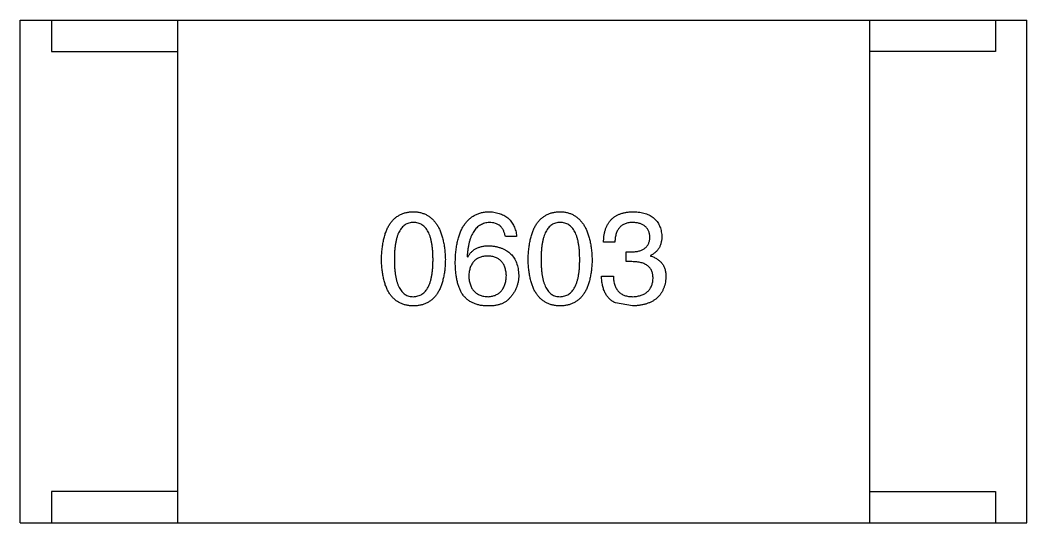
# Model space of a CAD drawing. Header units: inches. Extents: x 246 to 500, y -220 to -17.
# Drawn here: x 471.29 to 472.89, y -158.724 to -157.924 of the extents above; entities that cross this region are included whole.
import ezdxf

# ---------------------------------------------------------------- set-up
doc = ezdxf.new("R2010")
doc.units = ezdxf.units.IN
doc.header["$LTSCALE"] = 1.21
doc.header["$MEASUREMENT"] = 0
doc.layers.get('0').update_dxf_attribs({"linetype": 'CONTINUOUS'})

msp = doc.modelspace()

# ---------------------------------------------------------------- linework, layer by layer
at = {"color": 7, "linetype": 'Continuous'}
for p, q in [((471.2903, -157.9235), (472.8903, -157.9236)), ((471.2903, -158.7235), (471.2903, -157.9235)), ((471.3403, -157.9235), (471.3403, -157.9735)), ((471.5403, -157.9235), (471.5403, -158.7235)), ((472.6403, -157.9236), (472.6403, -158.7236)), ((472.8403, -157.9236), (472.8403, -157.9736)), ((472.8903, -158.7236), (472.8903, -157.9236)), ((471.3403, -157.9735), (471.5403, -157.9735)), ((472.8403, -157.9736), (472.6403, -157.9736)), ((472.0794, -158.2677), (472.0614, -158.2677)), ((472.2355, -158.2767), (472.2175, -158.2767)), ((472.0007, -158.2997), (472.0016, -158.3005)), ((472.2536, -158.2923), (472.2634, -158.2923)), ((472.2536, -158.3079), (472.2536, -158.2923)), ((472.2921, -158.298), (472.2921, -158.2989)), ((472.2626, -158.3079), (472.2536, -158.3079)), ((472.2142, -158.3308), (472.2331, -158.3308)), ((472.2634, -158.3784), (472.2363, -158.3734)), ((471.5403, -158.6735), (471.3403, -158.6735)), ((471.3403, -158.6735), (471.3403, -158.7235)), ((472.6403, -158.6736), (472.8403, -158.6736)), ((472.8403, -158.6736), (472.8403, -158.7236)), ((471.2903, -158.7235), (472.8903, -158.7236))]:
    msp.add_line(p, q, dxfattribs=at)
for points, knots in [([(471.8645, -158.3046), (471.8646, -158.3015), (471.8648, -158.2956), (471.8656, -158.2871), (471.8667, -158.2791), (471.8682, -158.2717), (471.87, -158.2649), (471.8723, -158.2586), (471.8749, -158.2529), (471.8779, -158.2479), (471.8812, -158.2433), (471.885, -158.2394), (471.8891, -158.2361), (471.8937, -158.2333), (471.8986, -158.2312), (471.9038, -158.2296), (471.9094, -158.2286), (471.9133, -158.2285), (471.9153, -158.2284)], [0, 0, 0, 0, 0.088823, 0.172287, 0.250296, 0.323438, 0.392244, 0.456221, 0.516635, 0.573871, 0.628, 0.680335, 0.731489, 0.782557, 0.834044, 0.886738, 0.942089, 1, 1, 1, 1]), ([(471.9153, -158.2284), (471.9173, -158.2285), (471.9211, -158.2287), (471.9266, -158.2298), (471.9318, -158.2314), (471.9367, -158.2336), (471.9411, -158.2364), (471.9452, -158.2398), (471.949, -158.2437), (471.9523, -158.2483), (471.9553, -158.2533), (471.958, -158.259), (471.9602, -158.2652), (471.9621, -158.272), (471.9637, -158.2793), (471.9649, -158.2872), (471.9657, -158.2957), (471.966, -158.3016), (471.9661, -158.3046)], [0, 0, 0, 0, 0.057415, 0.112361, 0.16496, 0.216437, 0.267441, 0.318839, 0.371478, 0.426325, 0.483626, 0.544235, 0.608673, 0.677374, 0.750405, 0.828394, 0.911525, 1, 1, 1, 1]), ([(471.9819, -158.3079), (471.982, -158.3047), (471.9822, -158.2986), (471.983, -158.2898), (471.9842, -158.2815), (471.9858, -158.2738), (471.9877, -158.2667), (471.9901, -158.2603), (471.9929, -158.2544), (471.9961, -158.2491), (471.9997, -158.2444), (472.0037, -158.2403), (472.0081, -158.2367), (472.0129, -158.2338), (472.0181, -158.2315), (472.0237, -158.2298), (472.0297, -158.2287), (472.0339, -158.2285), (472.036, -158.2284)], [0, 0, 0, 0, 0.087517, 0.169686, 0.246944, 0.319347, 0.387088, 0.450961, 0.511075, 0.567974, 0.622351, 0.675039, 0.726853, 0.778688, 0.83093, 0.884738, 0.941043, 1, 1, 1, 1]), ([(472.036, -158.2284), (472.0376, -158.2285), (472.0407, -158.2288), (472.0452, -158.2295), (472.0494, -158.2304), (472.0534, -158.2317), (472.0571, -158.2332), (472.0606, -158.235), (472.0637, -158.237), (472.0666, -158.2394), (472.0692, -158.242), (472.0714, -158.2449), (472.0735, -158.248), (472.0752, -158.2514), (472.0767, -158.2551), (472.0779, -158.2591), (472.0789, -158.2633), (472.0792, -158.2662), (472.0794, -158.2677)], [0, 0, 0, 0, 0.073784, 0.144317, 0.211047, 0.274818, 0.336501, 0.395724, 0.453465, 0.510016, 0.566585, 0.622844, 0.680328, 0.739335, 0.800408, 0.863904, 0.93053, 1, 1, 1, 1]), ([(472.0976, -158.3046), (472.0977, -158.3015), (472.0979, -158.2956), (472.0987, -158.2871), (472.0998, -158.2791), (472.1013, -158.2717), (472.1032, -158.2649), (472.1054, -158.2586), (472.108, -158.2529), (472.111, -158.2479), (472.1144, -158.2433), (472.1182, -158.2394), (472.1223, -158.2361), (472.1268, -158.2333), (472.1317, -158.2312), (472.137, -158.2296), (472.1426, -158.2286), (472.1465, -158.2285), (472.1485, -158.2284)], [0, 0, 0, 0, 0.088823, 0.172287, 0.250296, 0.323438, 0.392244, 0.456221, 0.516635, 0.573871, 0.628, 0.680335, 0.731489, 0.782557, 0.834044, 0.886738, 0.942089, 1, 1, 1, 1]), ([(472.1485, -158.2284), (472.1504, -158.2285), (472.1543, -158.2287), (472.1598, -158.2298), (472.165, -158.2314), (472.1698, -158.2336), (472.1743, -158.2364), (472.1784, -158.2398), (472.1821, -158.2437), (472.1855, -158.2483), (472.1885, -158.2533), (472.1911, -158.259), (472.1934, -158.2652), (472.1953, -158.272), (472.1968, -158.2793), (472.198, -158.2872), (472.1989, -158.2957), (472.1991, -158.3016), (472.1993, -158.3046)], [0, 0, 0, 0, 0.057415, 0.112361, 0.16496, 0.216437, 0.267441, 0.318839, 0.371478, 0.426325, 0.483626, 0.544235, 0.608673, 0.677374, 0.750405, 0.828394, 0.911525, 1, 1, 1, 1]), ([(472.2175, -158.2767), (472.2176, -158.2748), (472.2177, -158.2711), (472.2183, -158.2657), (472.2193, -158.2606), (472.2207, -158.2559), (472.2224, -158.2516), (472.2245, -158.2476), (472.2269, -158.244), (472.2297, -158.2408), (472.2329, -158.2379), (472.2364, -158.2355), (472.2403, -158.2333), (472.2446, -158.2316), (472.2492, -158.2302), (472.2542, -158.2292), (472.2595, -158.2285), (472.2632, -158.2284), (472.265, -158.2284)], [0, 0, 0, 0, 0.074804, 0.144899, 0.211458, 0.274554, 0.334363, 0.392059, 0.448123, 0.503024, 0.558154, 0.613471, 0.670844, 0.729926, 0.792003, 0.857405, 0.926768, 1, 1, 1, 1]), ([(472.265, -158.2284), (472.2668, -158.2285), (472.2701, -158.2286), (472.275, -158.2293), (472.2795, -158.2301), (472.2838, -158.2313), (472.2877, -158.2327), (472.2913, -158.2345), (472.2947, -158.2365), (472.2976, -158.2387), (472.3003, -158.2413), (472.3027, -158.2442), (472.3047, -158.2473), (472.3065, -158.2507), (472.3079, -158.2543), (472.3089, -158.2583), (472.3097, -158.2625), (472.31, -158.2654), (472.3101, -158.2669)], [0, 0, 0, 0, 0.077845, 0.151584, 0.221397, 0.287366, 0.350104, 0.410398, 0.467998, 0.524388, 0.579979, 0.635152, 0.690917, 0.747936, 0.806661, 0.867861, 0.932479, 1, 1, 1, 1]), ([(471.9153, -158.2456), (471.9141, -158.2456), (471.9117, -158.2457), (471.9082, -158.2464), (471.905, -158.2476), (471.902, -158.2492), (471.8992, -158.2513), (471.8967, -158.2539), (471.8945, -158.2569), (471.8925, -158.2604), (471.8907, -158.2643), (471.8891, -158.2687), (471.8879, -158.2736), (471.8868, -158.2789), (471.886, -158.2847), (471.8854, -158.2909), (471.885, -158.2976), (471.885, -158.3022), (471.885, -158.3046)], [0, 0, 0, 0, 0.049764, 0.097007, 0.143217, 0.188577, 0.235116, 0.282997, 0.333719, 0.387776, 0.445989, 0.508679, 0.576563, 0.649481, 0.728235, 0.812722, 0.903548, 1, 1, 1, 1]), ([(471.9465, -158.3046), (471.9464, -158.3022), (471.9464, -158.2976), (471.946, -158.2909), (471.9454, -158.2847), (471.9446, -158.2789), (471.9435, -158.2736), (471.9422, -158.2687), (471.9406, -158.2643), (471.9388, -158.2604), (471.9367, -158.2569), (471.9344, -158.2539), (471.9318, -158.2513), (471.929, -158.2492), (471.9259, -158.2476), (471.9226, -158.2464), (471.919, -158.2457), (471.9166, -158.2456), (471.9153, -158.2456)], [0, 0, 0, 0, 0.095719, 0.185854, 0.269738, 0.347952, 0.420315, 0.487894, 0.550245, 0.608186, 0.662454, 0.713283, 0.761375, 0.808209, 0.854301, 0.901312, 0.949396, 1, 1, 1, 1]), ([(472.036, -158.2456), (472.0347, -158.2457), (472.0321, -158.2459), (472.0285, -158.2467), (472.025, -158.2479), (472.0218, -158.2495), (472.0187, -158.2515), (472.016, -158.2539), (472.0134, -158.2568), (472.0111, -158.2599), (472.009, -158.2635), (472.0071, -158.2675), (472.0055, -158.2719), (472.0041, -158.2767), (472.0029, -158.2819), (472.002, -158.2875), (472.0012, -158.2934), (472.0009, -158.2976), (472.0007, -158.2997)], [0, 0, 0, 0, 0.054741, 0.107075, 0.158339, 0.208382, 0.258772, 0.310045, 0.362765, 0.417822, 0.475982, 0.537466, 0.602901, 0.673037, 0.747247, 0.826291, 0.910782, 1, 1, 1, 1]), ([(472.0614, -158.2677), (472.061, -158.266), (472.0603, -158.2626), (472.0584, -158.2581), (472.0561, -158.2542), (472.0531, -158.251), (472.0496, -158.2486), (472.0455, -158.2468), (472.0409, -158.2457), (472.0377, -158.2456), (472.036, -158.2456)], [0, 0, 0, 0, 0.1439, 0.274233, 0.394478, 0.509388, 0.621911, 0.738504, 0.863414, 1, 1, 1, 1]), ([(472.1485, -158.2456), (472.1472, -158.2456), (472.1448, -158.2457), (472.1414, -158.2464), (472.1381, -158.2476), (472.1351, -158.2492), (472.1324, -158.2513), (472.1299, -158.2539), (472.1276, -158.2569), (472.1256, -158.2604), (472.1238, -158.2643), (472.1223, -158.2687), (472.1211, -158.2736), (472.1199, -158.2789), (472.1191, -158.2847), (472.1186, -158.2909), (472.1182, -158.2976), (472.1182, -158.3022), (472.1181, -158.3046)], [0, 0, 0, 0, 0.049764, 0.097007, 0.143217, 0.188577, 0.235116, 0.282997, 0.333719, 0.387776, 0.445989, 0.508679, 0.576563, 0.649481, 0.728235, 0.812722, 0.903548, 1, 1, 1, 1]), ([(472.1796, -158.3046), (472.1796, -158.3022), (472.1795, -158.2976), (472.1792, -158.2909), (472.1786, -158.2847), (472.1777, -158.2789), (472.1767, -158.2736), (472.1753, -158.2687), (472.1738, -158.2643), (472.172, -158.2604), (472.1698, -158.2569), (472.1676, -158.2539), (472.165, -158.2513), (472.1622, -158.2492), (472.1591, -158.2476), (472.1557, -158.2464), (472.1522, -158.2457), (472.1497, -158.2456), (472.1485, -158.2456)], [0, 0, 0, 0, 0.095719, 0.185854, 0.269738, 0.347952, 0.420315, 0.487894, 0.550245, 0.608186, 0.662454, 0.713283, 0.761375, 0.808209, 0.854301, 0.901312, 0.949396, 1, 1, 1, 1]), ([(472.2642, -158.2456), (472.2631, -158.2456), (472.2609, -158.2456), (472.2577, -158.246), (472.2548, -158.2466), (472.252, -158.2475), (472.2494, -158.2485), (472.2471, -158.2499), (472.245, -158.2515), (472.2431, -158.2533), (472.2414, -158.2554), (472.2399, -158.2578), (472.2386, -158.2603), (472.2376, -158.2631), (472.2367, -158.2662), (472.2361, -158.2695), (472.2357, -158.273), (472.2356, -158.2755), (472.2355, -158.2767)], [0, 0, 0, 0, 0.069877, 0.136363, 0.198671, 0.257968, 0.315462, 0.370709, 0.425568, 0.479847, 0.535753, 0.592303, 0.651386, 0.713311, 0.778642, 0.84836, 0.921866, 1, 1, 1, 1]), ([(472.2913, -158.2685), (472.2912, -158.2676), (472.291, -158.2659), (472.2905, -158.2634), (472.2899, -158.261), (472.289, -158.2588), (472.288, -158.2568), (472.2867, -158.2549), (472.2853, -158.2532), (472.2837, -158.2517), (472.2819, -158.2503), (472.2799, -158.2491), (472.2778, -158.2481), (472.2754, -158.2473), (472.2729, -158.2466), (472.2702, -158.2461), (472.2673, -158.2457), (472.2653, -158.2456), (472.2642, -158.2456)], [0, 0, 0, 0, 0.067655, 0.132224, 0.194132, 0.253145, 0.309858, 0.366002, 0.421361, 0.47702, 0.532632, 0.590536, 0.65067, 0.713258, 0.779588, 0.848803, 0.921949, 1, 1, 1, 1]), ([(472.2634, -158.2923), (472.2645, -158.2923), (472.2666, -158.2922), (472.2697, -158.2918), (472.2726, -158.2912), (472.2753, -158.2906), (472.2777, -158.2897), (472.28, -158.2886), (472.282, -158.2874), (472.2839, -158.286), (472.2856, -158.2844), (472.287, -158.2826), (472.2883, -158.2807), (472.2893, -158.2786), (472.2901, -158.2763), (472.2907, -158.2739), (472.2911, -158.2713), (472.2912, -158.2695), (472.2913, -158.2685)], [0, 0, 0, 0, 0.079415, 0.154091, 0.22508, 0.29186, 0.355026, 0.415127, 0.472418, 0.528511, 0.583551, 0.638361, 0.693547, 0.750023, 0.807857, 0.868401, 0.932259, 1, 1, 1, 1]), ([(472.3101, -158.2669), (472.3101, -158.2687), (472.31, -158.2723), (472.3091, -158.2774), (472.3077, -158.282), (472.3058, -158.2862), (472.3032, -158.2899), (472.3, -158.2931), (472.2963, -158.2959), (472.2935, -158.2973), (472.2921, -158.298)], [0, 0, 0, 0, 0.143686, 0.277942, 0.40333, 0.521785, 0.638573, 0.755208, 0.874773, 1, 1, 1, 1]), ([(472.0016, -158.3005), (472.0024, -158.2991), (472.0041, -158.2963), (472.0073, -158.2925), (472.0109, -158.2894), (472.0151, -158.2868), (472.0197, -158.2849), (472.0247, -158.2835), (472.0302, -158.2826), (472.034, -158.2825), (472.036, -158.2825)], [0, 0, 0, 0, 0.122276, 0.239997, 0.35611, 0.473903, 0.59404, 0.720428, 0.855383, 1, 1, 1, 1]), ([(472.036, -158.2825), (472.0378, -158.2826), (472.0414, -158.283), (472.0465, -158.2839), (472.0513, -158.285), (472.0558, -158.2865), (472.0599, -158.2884), (472.0637, -158.2905), (472.0671, -158.293), (472.0702, -158.2957), (472.073, -158.2988), (472.0754, -158.3023), (472.0775, -158.306), (472.0793, -158.31), (472.0806, -158.3144), (472.0817, -158.319), (472.0824, -158.324), (472.0826, -158.3274), (472.0827, -158.3292)], [0, 0, 0, 0, 0.074228, 0.144548, 0.211288, 0.274576, 0.335162, 0.393915, 0.450599, 0.506657, 0.562409, 0.618617, 0.676096, 0.735061, 0.79654, 0.860906, 0.928473, 1, 1, 1, 1]), ([(472.0335, -158.2989), (472.0324, -158.2989), (472.0301, -158.299), (472.0268, -158.2995), (472.0238, -158.3002), (472.0209, -158.3011), (472.0182, -158.3022), (472.0158, -158.3037), (472.0136, -158.3053), (472.0116, -158.3072), (472.0097, -158.3093), (472.0082, -158.3117), (472.0068, -158.3143), (472.0057, -158.3172), (472.0047, -158.3203), (472.004, -158.3236), (472.0035, -158.3271), (472.0033, -158.3296), (472.0032, -158.3308)], [0, 0, 0, 0, 0.070453, 0.136523, 0.199866, 0.260392, 0.318446, 0.374657, 0.430182, 0.485556, 0.541071, 0.598396, 0.657208, 0.718642, 0.783247, 0.851631, 0.923928, 1, 1, 1, 1]), ([(472.063, -158.33), (472.0629, -158.3288), (472.0628, -158.3264), (472.0623, -158.3229), (472.0615, -158.3197), (472.0606, -158.3167), (472.0595, -158.314), (472.0582, -158.3114), (472.0566, -158.3091), (472.0549, -158.307), (472.0529, -158.3052), (472.0508, -158.3036), (472.0484, -158.3022), (472.0458, -158.301), (472.043, -158.3001), (472.04, -158.2995), (472.0368, -158.299), (472.0347, -158.2989), (472.0335, -158.2989)], [0, 0, 0, 0, 0.076288, 0.14871, 0.216387, 0.281386, 0.342528, 0.402111, 0.4591, 0.514852, 0.569974, 0.625644, 0.682226, 0.740156, 0.800362, 0.863471, 0.930116, 1, 1, 1, 1]), ([(472.2921, -158.2989), (472.2931, -158.2992), (472.295, -158.2998), (472.2978, -158.3009), (472.3004, -158.3023), (472.3028, -158.3037), (472.3051, -158.3053), (472.3071, -158.307), (472.3089, -158.3089), (472.3106, -158.3109), (472.312, -158.3131), (472.3133, -158.3154), (472.3143, -158.3179), (472.3152, -158.3206), (472.3159, -158.3233), (472.3163, -158.3262), (472.3166, -158.3293), (472.3167, -158.3314), (472.3167, -158.3325)], [0, 0, 0, 0, 0.069445, 0.136039, 0.200011, 0.261745, 0.322328, 0.381403, 0.438864, 0.496655, 0.554398, 0.612391, 0.672266, 0.733005, 0.79604, 0.861293, 0.928785, 1, 1, 1, 1]), ([(471.9153, -158.3784), (471.9133, -158.3783), (471.9094, -158.3781), (471.9038, -158.3772), (471.8986, -158.3756), (471.8937, -158.3736), (471.8891, -158.3709), (471.885, -158.3677), (471.8812, -158.3639), (471.8779, -158.3595), (471.8749, -158.3546), (471.8723, -158.3491), (471.87, -158.343), (471.8682, -158.3364), (471.8667, -158.3293), (471.8656, -158.3215), (471.8648, -158.3133), (471.8646, -158.3075), (471.8645, -158.3046)], [0, 0, 0, 0, 0.059135, 0.115606, 0.169241, 0.221578, 0.273261, 0.324749, 0.377329, 0.431642, 0.488541, 0.548597, 0.612232, 0.680174, 0.752504, 0.829777, 0.912307, 1, 1, 1, 1]), ([(471.885, -158.3046), (471.885, -158.307), (471.885, -158.3116), (471.8854, -158.3183), (471.886, -158.3245), (471.8868, -158.3303), (471.8879, -158.3356), (471.8891, -158.3405), (471.8907, -158.3449), (471.8925, -158.3488), (471.8945, -158.3523), (471.8967, -158.3553), (471.8992, -158.3579), (471.902, -158.36), (471.905, -158.3616), (471.9082, -158.3628), (471.9117, -158.3635), (471.9141, -158.3636), (471.9153, -158.3636)], [0, 0, 0, 0, 0.096457, 0.187288, 0.27178, 0.350132, 0.423455, 0.491343, 0.554037, 0.612253, 0.666313, 0.717038, 0.764921, 0.811214, 0.856775, 0.902988, 0.950234, 1, 1, 1, 1]), ([(471.9153, -158.3636), (471.9166, -158.3635), (471.919, -158.3634), (471.9226, -158.3626), (471.9259, -158.3614), (471.929, -158.3597), (471.9318, -158.3576), (471.9344, -158.3549), (471.9367, -158.3519), (471.9388, -158.3484), (471.9406, -158.3445), (471.9422, -158.3401), (471.9435, -158.3353), (471.9446, -158.33), (471.9454, -158.3243), (471.946, -158.3181), (471.9464, -158.3115), (471.9464, -158.3069), (471.9465, -158.3046)], [0, 0, 0, 0, 0.050879, 0.099377, 0.146973, 0.193618, 0.240619, 0.289461, 0.34047, 0.395283, 0.453059, 0.515633, 0.582666, 0.655287, 0.732971, 0.815933, 0.905166, 1, 1, 1, 1]), ([(471.9661, -158.3046), (471.966, -158.3075), (471.9658, -158.3133), (471.9651, -158.3215), (471.964, -158.3293), (471.9624, -158.3364), (471.9606, -158.343), (471.9583, -158.3491), (471.9557, -158.3546), (471.9528, -158.3595), (471.9494, -158.3639), (471.9456, -158.3677), (471.9415, -158.3709), (471.937, -158.3736), (471.9321, -158.3756), (471.9268, -158.3772), (471.9212, -158.3781), (471.9173, -158.3783), (471.9153, -158.3784)], [0, 0, 0, 0, 0.08769, 0.170218, 0.24749, 0.319818, 0.387758, 0.451391, 0.511445, 0.568185, 0.622681, 0.67526, 0.726746, 0.778428, 0.830764, 0.884397, 0.940866, 1, 1, 1, 1]), ([(471.9925, -158.3587), (471.9917, -158.3571), (471.9899, -158.3539), (471.9878, -158.3487), (471.9859, -158.343), (471.9845, -158.3369), (471.9833, -158.3303), (471.9825, -158.3232), (471.9819, -158.3157), (471.9819, -158.3105), (471.9819, -158.3079)], [0, 0, 0, 0, 0.101889, 0.209155, 0.322694, 0.442863, 0.569758, 0.70479, 0.848502, 1, 1, 1, 1]), ([(472.1485, -158.3784), (472.1465, -158.3783), (472.1426, -158.3781), (472.137, -158.3772), (472.1317, -158.3756), (472.1268, -158.3736), (472.1223, -158.3709), (472.1182, -158.3677), (472.1144, -158.3639), (472.1111, -158.3595), (472.108, -158.3546), (472.1054, -158.3491), (472.1032, -158.343), (472.1013, -158.3364), (472.0998, -158.3293), (472.0987, -158.3215), (472.0979, -158.3133), (472.0977, -158.3075), (472.0976, -158.3046)], [0, 0, 0, 0, 0.059135, 0.115606, 0.169241, 0.221578, 0.273261, 0.324749, 0.377329, 0.431642, 0.488541, 0.548597, 0.612232, 0.680174, 0.752504, 0.829777, 0.912307, 1, 1, 1, 1]), ([(472.1181, -158.3046), (472.1182, -158.307), (472.1182, -158.3116), (472.1186, -158.3183), (472.1191, -158.3245), (472.1199, -158.3303), (472.121, -158.3356), (472.1223, -158.3405), (472.1238, -158.3449), (472.1256, -158.3488), (472.1276, -158.3523), (472.1299, -158.3553), (472.1324, -158.3579), (472.1351, -158.36), (472.1381, -158.3616), (472.1414, -158.3628), (472.1448, -158.3635), (472.1472, -158.3636), (472.1485, -158.3636)], [0, 0, 0, 0, 0.096457, 0.187288, 0.27178, 0.350132, 0.423455, 0.491343, 0.554037, 0.612253, 0.666313, 0.717038, 0.764921, 0.811214, 0.856775, 0.902988, 0.950234, 1, 1, 1, 1]), ([(472.1485, -158.3636), (472.1497, -158.3635), (472.1522, -158.3634), (472.1558, -158.3626), (472.1591, -158.3614), (472.1621, -158.3597), (472.165, -158.3576), (472.1675, -158.3549), (472.1699, -158.3519), (472.1719, -158.3484), (472.1738, -158.3445), (472.1753, -158.3401), (472.1767, -158.3353), (472.1777, -158.33), (472.1786, -158.3243), (472.1792, -158.3181), (472.1795, -158.3115), (472.1796, -158.3069), (472.1796, -158.3046)], [0, 0, 0, 0, 0.050879, 0.099377, 0.146973, 0.193618, 0.240619, 0.289461, 0.34047, 0.395283, 0.453059, 0.515633, 0.582666, 0.655287, 0.732971, 0.815933, 0.905166, 1, 1, 1, 1]), ([(472.1993, -158.3046), (472.1992, -158.3075), (472.199, -158.3133), (472.1982, -158.3215), (472.1971, -158.3293), (472.1956, -158.3364), (472.1937, -158.343), (472.1915, -158.3491), (472.1889, -158.3546), (472.1859, -158.3595), (472.1825, -158.3639), (472.1788, -158.3677), (472.1746, -158.3709), (472.1701, -158.3736), (472.1652, -158.3756), (472.16, -158.3772), (472.1543, -158.3781), (472.1504, -158.3783), (472.1485, -158.3784)], [0, 0, 0, 0, 0.08769, 0.170218, 0.24749, 0.319818, 0.387758, 0.451391, 0.511445, 0.568185, 0.622681, 0.67526, 0.726746, 0.778428, 0.830764, 0.884397, 0.940866, 1, 1, 1, 1]), ([(472.2962, -158.3349), (472.2962, -158.3338), (472.2961, -158.3317), (472.2957, -158.3286), (472.2951, -158.3258), (472.2942, -158.3231), (472.293, -158.3206), (472.2915, -158.3184), (472.2898, -158.3164), (472.2878, -158.3146), (472.2855, -158.313), (472.2831, -158.3116), (472.2803, -158.3104), (472.2772, -158.3095), (472.2739, -158.3087), (472.2704, -158.3083), (472.2666, -158.3079), (472.2639, -158.3079), (472.2626, -158.3079)], [0, 0, 0, 0, 0.066518, 0.129194, 0.188613, 0.245254, 0.300032, 0.353805, 0.407079, 0.461108, 0.516272, 0.574141, 0.634837, 0.699275, 0.767504, 0.840272, 0.917505, 1, 1, 1, 1]), ([(472.0032, -158.3308), (472.0033, -158.3321), (472.0034, -158.3346), (472.004, -158.3383), (472.0048, -158.3417), (472.0057, -158.3448), (472.0069, -158.3477), (472.0083, -158.3504), (472.0099, -158.3529), (472.0118, -158.355), (472.0138, -158.357), (472.0161, -158.3586), (472.0186, -158.3601), (472.0214, -158.3613), (472.0243, -158.3623), (472.0275, -158.363), (472.0308, -158.3635), (472.0331, -158.3636), (472.0343, -158.3636)], [0, 0, 0, 0, 0.076467, 0.148148, 0.216496, 0.280559, 0.342274, 0.401168, 0.458322, 0.514073, 0.569257, 0.62465, 0.68124, 0.739113, 0.799947, 0.862804, 0.929597, 1, 1, 1, 1]), ([(472.0343, -158.3636), (472.0354, -158.3635), (472.0376, -158.3633), (472.0407, -158.3628), (472.0436, -158.362), (472.0463, -158.361), (472.0488, -158.3597), (472.0511, -158.3582), (472.0532, -158.3564), (472.0551, -158.3544), (472.0568, -158.3522), (472.0583, -158.3497), (472.0596, -158.347), (472.0607, -158.3441), (472.0616, -158.3409), (472.0623, -158.3375), (472.0628, -158.3338), (472.063, -158.3313), (472.063, -158.33)], [0, 0, 0, 0, 0.066682, 0.130303, 0.190802, 0.248749, 0.30534, 0.361219, 0.415721, 0.471765, 0.528279, 0.586428, 0.64659, 0.710143, 0.776461, 0.846692, 0.921137, 1, 1, 1, 1]), ([(472.0827, -158.3292), (472.0827, -158.3309), (472.0826, -158.3344), (472.0819, -158.3395), (472.0807, -158.3444), (472.0791, -158.3491), (472.077, -158.3536), (472.0745, -158.358), (472.0715, -158.3622), (472.0691, -158.3648), (472.068, -158.3661)], [0, 0, 0, 0, 0.12904, 0.253809, 0.377066, 0.499122, 0.621469, 0.744665, 0.870607, 1, 1, 1, 1]), ([(472.2363, -158.3734), (472.2355, -158.373), (472.2337, -158.3722), (472.2313, -158.3707), (472.229, -158.369), (472.2269, -158.3671), (472.225, -158.3651), (472.2232, -158.3629), (472.2216, -158.3605), (472.2201, -158.3579), (472.2188, -158.3551), (472.2176, -158.3522), (472.2167, -158.349), (472.2159, -158.3457), (472.2152, -158.3423), (472.2147, -158.3386), (472.2144, -158.3348), (472.2143, -158.3322), (472.2142, -158.3308)], [0, 0, 0, 0, 0.056906, 0.113264, 0.168825, 0.223843, 0.279195, 0.335267, 0.392098, 0.450414, 0.51054, 0.572219, 0.636652, 0.703156, 0.773102, 0.845505, 0.921063, 1, 1, 1, 1]), ([(472.2331, -158.3308), (472.2331, -158.3322), (472.2332, -158.3347), (472.2337, -158.3384), (472.2343, -158.3419), (472.2353, -158.3451), (472.2364, -158.3481), (472.2378, -158.3508), (472.2394, -158.3532), (472.2412, -158.3555), (472.2433, -158.3574), (472.2456, -158.3591), (472.2481, -158.3605), (472.2509, -158.3616), (472.2539, -158.3625), (472.2572, -158.3631), (472.2606, -158.3636), (472.263, -158.3636), (472.2642, -158.3636)], [0, 0, 0, 0, 0.07723, 0.149593, 0.217944, 0.282232, 0.34411, 0.402297, 0.458791, 0.513966, 0.568538, 0.623291, 0.679957, 0.737243, 0.798142, 0.86118, 0.928728, 1, 1, 1, 1]), ([(472.3167, -158.3325), (472.3165, -158.3343), (472.3163, -158.3378), (472.3154, -158.3428), (472.3142, -158.3475), (472.3125, -158.3519), (472.3105, -158.356), (472.3081, -158.3597), (472.3053, -158.3631), (472.3022, -158.3662), (472.2986, -158.3689), (472.2947, -158.3712), (472.2904, -158.3733), (472.2857, -158.375), (472.2807, -158.3763), (472.2753, -158.3774), (472.2695, -158.3781), (472.2655, -158.3783), (472.2634, -158.3784)], [0, 0, 0, 0, 0.068236, 0.132937, 0.194125, 0.253174, 0.310181, 0.365986, 0.421096, 0.476216, 0.532352, 0.590232, 0.649824, 0.71274, 0.778406, 0.848058, 0.921922, 1, 1, 1, 1]), ([(472.2642, -158.3636), (472.2654, -158.3635), (472.2678, -158.3634), (472.2713, -158.3628), (472.2745, -158.3621), (472.2775, -158.3613), (472.2803, -158.3602), (472.2829, -158.3589), (472.2853, -158.3574), (472.2874, -158.3557), (472.2893, -158.3537), (472.291, -158.3517), (472.2924, -158.3493), (472.2936, -158.3468), (472.2946, -158.3442), (472.2954, -158.3413), (472.2959, -158.3382), (472.2961, -158.336), (472.2962, -158.3349)], [0, 0, 0, 0, 0.076694, 0.149502, 0.218019, 0.283183, 0.345589, 0.405199, 0.462852, 0.519478, 0.575313, 0.630559, 0.687006, 0.744638, 0.804006, 0.866059, 0.931486, 1, 1, 1, 1]), ([(472.0311, -158.3784), (472.029, -158.3782), (472.025, -158.378), (472.0192, -158.3769), (472.0137, -158.3753), (472.0087, -158.3731), (472.004, -158.3704), (471.9998, -158.367), (471.9959, -158.3632), (471.9937, -158.3602), (471.9925, -158.3587)], [0, 0, 0, 0, 0.137449, 0.267856, 0.393219, 0.514735, 0.63397, 0.753734, 0.874967, 1, 1, 1, 1]), ([(472.068, -158.3661), (472.067, -158.3671), (472.0651, -158.3693), (472.0616, -158.3719), (472.0577, -158.3741), (472.0533, -158.3758), (472.0485, -158.3772), (472.0431, -158.378), (472.0372, -158.3785), (472.0332, -158.3784), (472.0311, -158.3784)], [0, 0, 0, 0, 0.105033, 0.21147, 0.321511, 0.438526, 0.563605, 0.698055, 0.843218, 1, 1, 1, 1])]:
    msp.add_open_spline(points, degree=3, knots=knots, dxfattribs=at)

doc.saveas('drawing.dxf')
